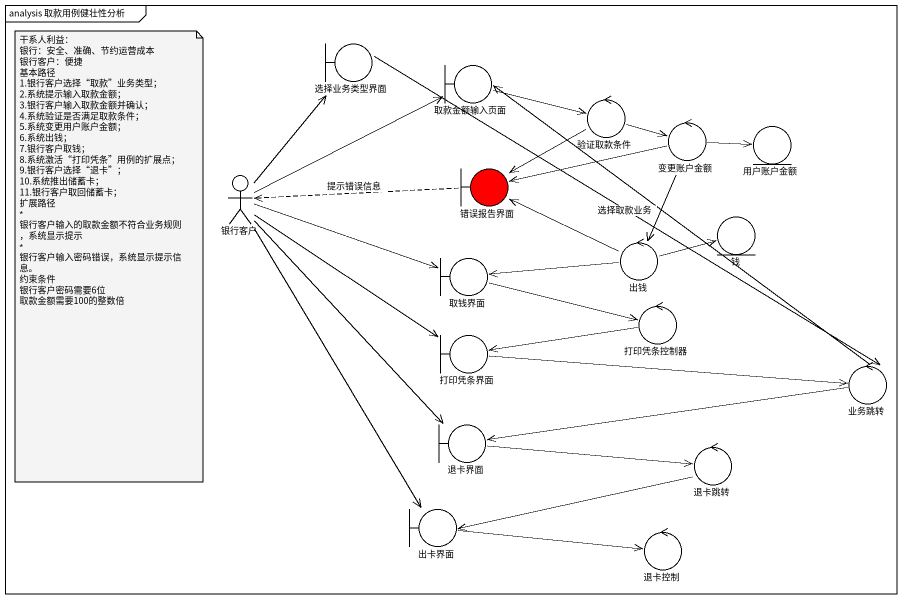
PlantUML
@startuml
mainframe analysis 取款用例健壮性分析
boundary 选择业务类型界面
boundary 取款金额输入页面
control 验证取款条件
control 变更账户金额
entity 用户账户金额
boundary 错误报告界面 #FF0000
actor 银行客户
control 出钱
entity 钱
boundary 取钱界面
control 打印凭条控制器
boundary 打印凭条界面
control 业务跳转
boundary 退卡界面
control 退卡跳转
boundary 出卡界面
control 退卡控制
选择业务类型界面 --> 业务跳转 : 选择取款业务
取款金额输入页面 -right-> 验证取款条件
验证取款条件 -right-> 变更账户金额
验证取款条件 -left-> 错误报告界面
变更账户金额 -right-> 用户账户金额
变更账户金额 -left-> 错误报告界面
变更账户金额 --> 出钱
错误报告界面 .left.> 银行客户 : 提示错误信息
银行客户 -up-> 选择业务类型界面
银行客户 -right-> 取款金额输入页面
银行客户 -right-> 取钱界面
银行客户 --> 打印凭条界面
银行客户 --> 退卡界面
银行客户 --> 出卡界面
出钱 -left-> 错误报告界面
出钱 -right-> 钱
出钱 -left-> 取钱界面
取钱界面 -right-> 打印凭条控制器
打印凭条控制器 -left-> 打印凭条界面
打印凭条界面 -right-> 业务跳转
业务跳转 -up-> 取款金额输入页面
业务跳转 -left-> 退卡界面
退卡界面 -right-> 退卡跳转
退卡跳转 -left-> 出卡界面
出卡界面 -right-> 退卡控制
note as N1
  干系人利益：
  银行：安全、准确、节约运营成本
  银行客户：便捷
  基本路径
  1.银行客户选择“取款”业务类型；
  2.系统提示输入取款金额；
  3.银行客户输入取款金额并确认；
  4.系统验证是否满足取款条件；
  5.系统变更用户账户金额；
  6.系统出钱；
  7.银行客户取钱；
  8.系统激活“打印凭条”用例的扩展点；
  9.银行客户选择“退卡”；
  10.系统推出储蓄卡；
  11.银行客户取回储蓄卡；
  扩展路径
  * 银行客户输入的取款金额不符合业务规则，系统显示提示
  * 银行客户输入密码错误，系统显示提示信息。
  约束条件
  银行客户密码需要6位
  取款金额需要100的整数倍
end note
@enduml
